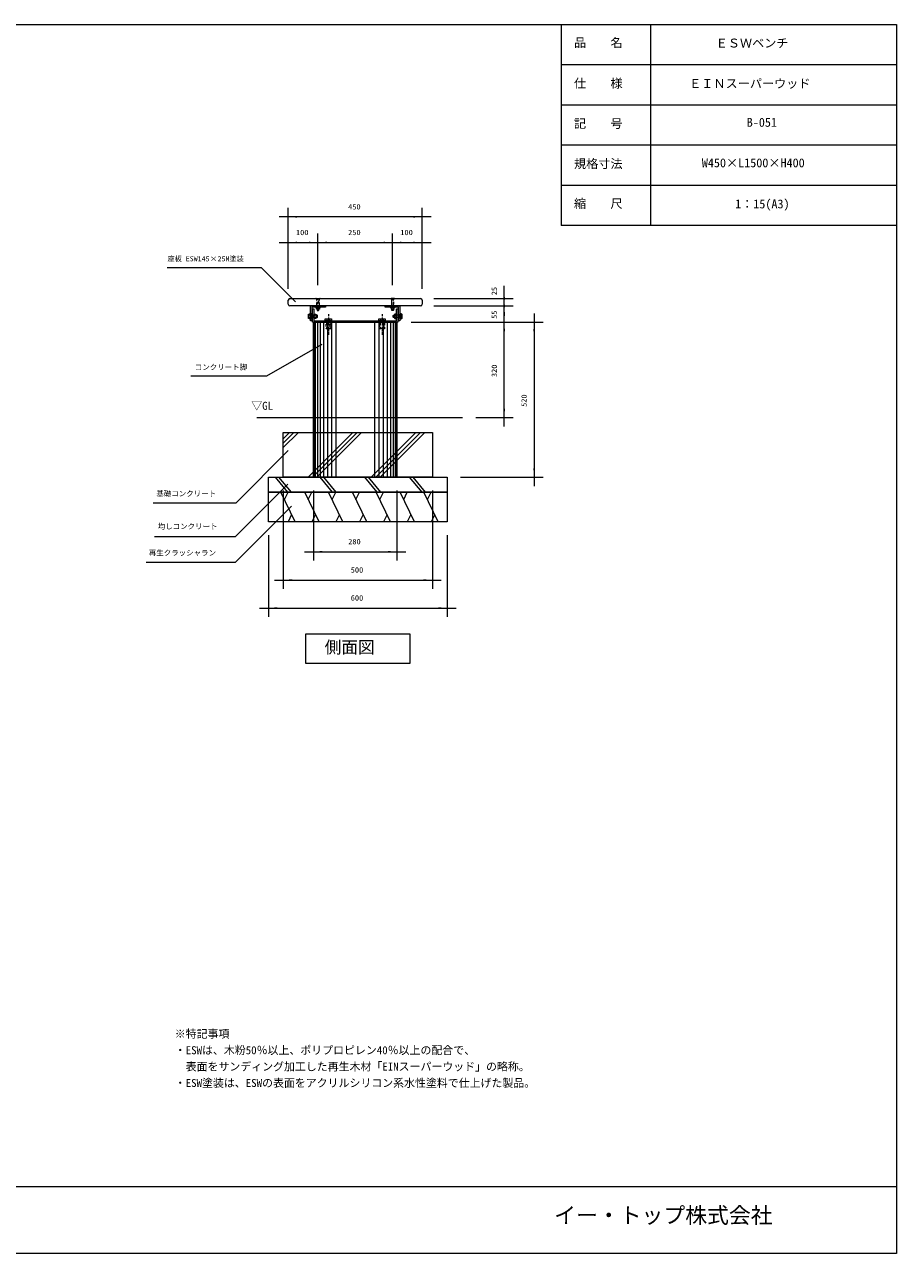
# Model space of a CAD drawing. Units: millimetres, scale not verified. Extents: x -2925 to 2925, y -2062 to 2062.
# Drawn here: x 0 to 2925, y -2062 to 2062 of the extents above; entities that cross this region are included whole.
import ezdxf
from ezdxf.enums import TextEntityAlignment as Align

# ---------------------------------------------------------------- set-up
doc = ezdxf.new("R2010")
doc.units = ezdxf.units.MM
doc.header["$LTSCALE"] = 10
doc.linetypes.add('USER5', pattern=[0.208282, 0.069427, -0.138855])
doc.linetypes.add('USER6', pattern=[1.041641, 0.625, -0.208282, 0.069427, -0.138931])
doc.layers.add('0-1_IMPORTED', color=30, linetype='Continuous', lineweight=18)
doc.styles.add('ＭＳ ゴシック', font='')
doc.styles.get('ＭＳ ゴシック').set_extended_font_data('MS Gothic')

msp = doc.modelspace()

# ---------------------------------------------------------------- linework, layer by layer
at = {"layer": '0-1_IMPORTED'}
for p, q in [((1800, 2062.5), (1800, 1387.5)), ((2100, 2062.5), (2100, 1387.5)), ((2925, 1927.5), (1800, 1927.5)), ((2925, 1792.5), (1800, 1792.5)), ((2925, 1657.5), (1800, 1657.5)), ((2925, 1522.5), (1800, 1522.5)), ((2925, 1387.5), (1800, 1387.5)), ((884.27, 1124), (884.27, 1137)), ((890.27, 1143), (1328.27, 1143)), ((1328.27, 1118), (890.27, 1118)), ((1334.27, 1137), (1334.27, 1124)), ((957.67, 1086.75), (952.86, 1086.75)), ((952.86, 1079.25), (957.67, 1079.25)), ((960.17, 1079), (960.17, 1087)), ((976.99, 1086.75), (971.35, 1086.75)), ((971.35, 1079.25), (976.99, 1079.25)), ((982.67, 1085.92), (977.57, 1085.92)), ((982.67, 1080.08), (977.57, 1080.08)), ((981.59, 1079), (981.59, 1087)), ((981.59, 1079), (981.59, 1087)), ((981.77, 1111.37), (981.77, 1107.23)), ((986.77, 1107.23), (986.77, 1111.37)), ((1014.08, 1074.3), (1014.08, 1067.5)), ((1024.47, 1067.5), (1024.47, 1074.3)), ((1194.08, 1074.3), (1194.08, 1067.5)), ((1204.47, 1067.5), (1204.47, 1074.3)), ((1232.07, 1107.23), (1232.07, 1111.37)), ((1236.17, 1085.92), (1241.27, 1085.92)), ((1236.17, 1080.08), (1241.27, 1080.08)), ((1237.07, 1111.37), (1237.07, 1107.23)), ((1237.25, 1079), (1237.25, 1087)), ((1237.25, 1079), (1237.25, 1087)), ((1241.85, 1086.75), (1247.49, 1086.75)), ((1247.49, 1079.25), (1241.85, 1079.25)), ((1258.67, 1079), (1258.67, 1087)), ((1261.17, 1086.75), (1265.98, 1086.75)), ((1265.98, 1079.25), (1261.17, 1079.25)), ((970.92, 1063), (970.92, 543)), ((975.42, 1063), (975.42, 543)), ((982.42, 1063), (982.42, 543)), ((991.42, 1063), (991.42, 543)), ((1002.92, 1063), (1002.92, 543)), ((1015.92, 1063), (1015.92, 543)), ((1029.92, 1063), (1029.92, 543)), ((1044.42, 1063), (1044.42, 543)), ((1174.42, 1063), (1174.42, 543)), ((1188.92, 1063), (1188.92, 543)), ((1202.92, 1063), (1202.92, 543)), ((1215.92, 1063), (1215.92, 543)), ((1227.42, 1063), (1227.42, 543)), ((1236.42, 1063), (1236.42, 543)), ((1243.42, 1063), (1243.42, 543)), ((1247.92, 1063), (1247.92, 543)), ((779.42, 743), (1469, 743)), ((868.04, 672.26), (888.79, 693)), ((868.04, 642.56), (918.49, 693)), ((868.04, 657.41), (903.64, 693)), ((950.92, 543), (1100.92, 693)), ((965.77, 543), (1115.77, 693)), ((980.62, 543), (1130.62, 693)), ((1163.05, 543), (1313.05, 693)), ((1177.9, 543), (1327.9, 693)), ((1192.75, 543), (1342.75, 693)), ((840.54, 543), (882.31, 493)), ((852.36, 543), (894.12, 493)), ((990.54, 543), (1032.31, 493)), ((1002.36, 543), (1044.12, 493)), ((1140.54, 543), (1182.31, 493)), ((1152.36, 543), (1194.12, 493)), ((1290.54, 543), (1332.31, 493)), ((1302.36, 543), (1344.12, 493)), ((908.04, 393), (859.8, 493)), ((871.86, 468), (883.92, 493)), ((988.04, 393), (939.8, 493)), ((951.86, 468), (963.92, 493)), ((1068.04, 393), (1019.8, 493)), ((1031.86, 468), (1043.92, 493)), ((1148.04, 393), (1099.8, 493)), ((1111.86, 468), (1123.92, 493)), ((1228.04, 393), (1179.8, 493)), ((1191.86, 468), (1203.92, 493)), ((1308.04, 393), (1259.8, 493)), ((1271.86, 468), (1283.92, 493)), ((1388.04, 393), (1339.8, 493)), ((1351.86, 468), (1363.92, 493)), ((895.98, 418), (883.92, 393)), ((975.98, 418), (963.92, 393)), ((1055.98, 418), (1043.92, 393)), ((1135.98, 418), (1123.92, 393)), ((1215.98, 418), (1203.92, 393)), ((1295.98, 418), (1283.92, 393)), ((1375.98, 418), (1363.92, 393)), ((-2925, -1837.5), (2925, -1837.5))]:
    msp.add_line(p, q, dxfattribs=at)
at = {"layer": '0-1_IMPORTED', "color": 1}
for p, q in [((884.27, 1175.5), (884.27, 1447.01)), ((1334.27, 1175.5), (1334.27, 1447.01)), ((884.27, 1417.01), (854.27, 1417.01)), ((1334.27, 1417.01), (884.27, 1417.01)), ((1364.27, 1417.01), (1334.27, 1417.01)), ((854.27, 1331.01), (884.27, 1331.01)), ((884.27, 1175.5), (884.27, 1361.01)), ((884.27, 1331.01), (984.27, 1331.01)), ((954.27, 1331.01), (984.27, 1331.01)), ((984.27, 1188), (984.27, 1361.01)), ((984.27, 1188), (984.27, 1361.01)), ((984.27, 1331.01), (1014.27, 1331.01)), ((984.27, 1331.01), (1234.27, 1331.01)), ((1204.27, 1331.01), (1234.27, 1331.01)), ((1234.27, 1188), (1234.27, 1361.01)), ((1234.27, 1188), (1234.27, 1361.01)), ((1234.27, 1331.01), (1264.27, 1331.01)), ((1234.27, 1331.01), (1334.27, 1331.01)), ((1334.27, 1175.5), (1334.27, 1361.01)), ((1334.27, 1331.01), (1364.27, 1331.01)), ((478.85, 1246.86), (793.91, 1246.86)), ((793.91, 1246.86), (909.27, 1131.5)), ((1609.42, 1143), (1609.42, 1185.75)), ((1609.42, 1143), (1609.42, 1173)), ((1373.27, 1143), (1639.42, 1143)), ((1373.27, 1118), (1639.42, 1118)), ((1373.27, 1118), (1639.42, 1118)), ((1609.42, 1118), (1609.42, 1148)), ((1609.42, 1118), (1609.42, 1143)), ((1609.42, 1063), (1609.42, 1118)), ((1609.42, 1088), (1609.42, 1118)), ((1609.42, 1063), (1609.42, 1093)), ((1709.42, 1093), (1709.42, 1063)), ((1297.27, 1063), (1639.42, 1063)), ((1297.27, 1063), (1639.42, 1063)), ((1342.27, 1063), (1739.42, 1063)), ((1609.42, 743), (1609.42, 1063)), ((1609.42, 1033), (1609.42, 1063)), ((1709.42, 1063), (1709.42, 543)), ((812.92, 883), (998.23, 989.99)), ((558.06, 883), (812.92, 883)), ((1514, 743), (1639.42, 743)), ((1609.42, 713), (1609.42, 743)), ((1463.04, 543), (1739.42, 543)), ((1709.42, 543), (1709.42, 513)), ((868.04, 498), (868.04, 168.01)), ((969.42, 498), (969.42, 263.01)), ((1249.42, 498), (1249.42, 263.01)), ((1368.04, 498), (1368.04, 168.01)), ((818.04, 348), (818.04, 74.01)), ((1418.04, 348), (1418.04, 74.01)), ((939.42, 293.01), (969.42, 293.01)), ((969.42, 293.01), (1249.42, 293.01)), ((1249.42, 293.01), (1279.42, 293.01)), ((838.04, 198.01), (868.04, 198.01)), ((868.04, 198.01), (1368.04, 198.01)), ((1368.04, 198.01), (1398.04, 198.01)), ((788.04, 104.01), (818.04, 104.01)), ((818.04, 104.01), (1418.04, 104.01)), ((1418.04, 104.01), (1448.04, 104.01))]:
    msp.add_line(p, q, dxfattribs=at)
at = {"layer": '0-1_IMPORTED', "color": 1, "linetype": 'USER5'}
for p, q in [((960.17, 1085.92), (982.67, 1085.92)), ((960.17, 1080.08), (982.67, 1080.08)), ((1258.67, 1085.92), (1236.17, 1085.92)), ((1258.67, 1080.08), (1236.17, 1080.08))]:
    msp.add_line(p, q, dxfattribs=at)
at = {"layer": '0-1_IMPORTED', "color": 1, "linetype": 'USER6'}
for p, q in [((1019.27, 1090.08), (1019.27, 1020)), ((1199.27, 1090.08), (1199.27, 1020))]:
    msp.add_line(p, q, dxfattribs=at)
at = {"layer": '0-1_IMPORTED'}
for points in [[(-2925, 2062.5), (2925, 2062.5), (2925, -2062.5), (-2925, -2062.5)], [(1009.27, 1113.5), (963.77, 1113.5), (963.77, 1068), (959.27, 1068), (959.27, 1113.5), (959.27, 1118), (963.77, 1118), (1009.27, 1118)], [(1254.77, 1118), (1259.27, 1118), (1259.27, 1113.5), (1259.27, 1068), (1254.77, 1068), (1254.77, 1113.5), (1209.27, 1113.5), (1209.27, 1118)], [(957.67, 1075.49), (952.86, 1075.49), (952.28, 1076.5), (952.28, 1089.5), (952.86, 1090.51), (957.67, 1090.51)], [(966.27, 1063), (966.27, 1067.5), (966.27, 1108), (970.77, 1108), (970.77, 1067.5), (1007.27, 1067.5), (1016.27, 1067.5), (1202.27, 1067.5), (1212.27, 1067.5), (1247.77, 1067.5), (1247.77, 1108), (1252.27, 1108), (1252.27, 1067.5), (1252.27, 1063), (1247.77, 1063), (1212.27, 1063), (1202.27, 1063), (1016.27, 1063), (1007.27, 1063), (970.77, 1063)], [(971.35, 1075.49), (970.77, 1076.5), (970.77, 1089.5), (971.35, 1090.51), (976.99, 1090.51), (977.57, 1089.5), (977.57, 1076.5), (976.99, 1075.49)], [(991.27, 1113.5), (977.27, 1113.5), (977.27, 1112.65), (978.12, 1111.8), (990.42, 1111.8), (991.27, 1112.65)], [(979.27, 1111.37), (979.94, 1111.8), (988.6, 1111.8), (989.27, 1111.37), (989.27, 1107.23), (988.6, 1106.8), (979.94, 1106.8), (979.27, 1107.23)], [(1008.88, 1067.5), (1008.88, 1074.3), (1010.27, 1075.1), (1028.27, 1075.1), (1029.66, 1074.3), (1029.66, 1067.5)], [(1188.88, 1067.5), (1188.88, 1074.3), (1190.27, 1075.1), (1208.27, 1075.1), (1209.66, 1074.3), (1209.66, 1067.5)], [(1227.57, 1113.5), (1241.57, 1113.5), (1241.57, 1112.65), (1240.72, 1111.8), (1228.42, 1111.8), (1227.57, 1112.65)], [(1239.57, 1111.37), (1238.9, 1111.8), (1230.24, 1111.8), (1229.57, 1111.37), (1229.57, 1107.23), (1230.24, 1106.8), (1238.9, 1106.8), (1239.57, 1107.23)], [(1247.49, 1075.49), (1248.07, 1076.5), (1248.07, 1089.5), (1247.49, 1090.51), (1241.85, 1090.51), (1241.27, 1089.5), (1241.27, 1076.5), (1241.85, 1075.49)], [(1261.17, 1075.49), (1265.98, 1075.49), (1266.56, 1076.5), (1266.56, 1089.5), (1265.98, 1090.51), (1261.17, 1090.51)], [(969.42, 1063), (1249.42, 1063), (1249.42, 543), (969.42, 543)], [(868.04, 693), (1368.04, 693), (1368.04, 543), (868.04, 543)], [(818.04, 543), (1418.04, 543), (1418.04, 493), (818.04, 493)], [(818.04, 493), (1418.04, 493), (1418.04, 393), (818.04, 393)], [(943.04, 17.75), (1293.04, 17.75), (1293.04, -82.25), (943.04, -82.25)]]:
    msp.add_lwpolyline(points, close=True, dxfattribs=at)
at = {"layer": '0-1_IMPORTED', "linetype": 'USER5'}
for points in [[(987.77, 1118), (980.77, 1118), (980.77, 1139.5), (977.27, 1143), (991.27, 1143), (987.77, 1139.5)], [(981.27, 1139.7), (977.97, 1143), (990.57, 1143), (987.27, 1139.7)], [(978.27, 1118), (990.27, 1118), (990.27, 1113.5), (978.27, 1113.5)], [(987.27, 1103.8), (987.27, 1139.7), (981.27, 1139.7), (981.27, 1103.8), (982.07, 1103), (986.47, 1103)], [(1231.07, 1118), (1238.07, 1118), (1238.07, 1139.5), (1241.57, 1143), (1227.57, 1143), (1231.07, 1139.5)], [(1237.57, 1139.7), (1240.87, 1143), (1228.27, 1143), (1231.57, 1139.7)], [(1228.57, 1118), (1240.57, 1118), (1240.57, 1113.5), (1228.57, 1113.5)], [(1231.57, 1103.8), (1231.57, 1139.7), (1237.57, 1139.7), (1237.57, 1103.8), (1236.77, 1103), (1232.37, 1103)], [(957.67, 1079), (981.59, 1079), (982.67, 1080.08), (982.67, 1085.92), (981.59, 1087), (957.67, 1087)], [(959.27, 1089), (963.77, 1089), (963.77, 1077), (959.27, 1077)], [(966.27, 1088), (970.77, 1088), (970.77, 1078), (966.27, 1078)], [(1261.17, 1079), (1237.25, 1079), (1236.17, 1080.08), (1236.17, 1085.92), (1237.25, 1087), (1261.17, 1087)], [(1248.07, 1088), (1252.57, 1088), (1252.57, 1078), (1248.07, 1078)], [(1255.07, 1089), (1259.57, 1089), (1259.57, 1077), (1255.07, 1077)], [(1011.85, 1063), (1027.25, 1063), (1027.25, 1041.1), (1011.85, 1041.1)], [(1013.27, 1067.5), (1025.27, 1067.5), (1025.27, 1063), (1013.27, 1063)], [(1013.27, 1063), (1013.27, 1044.21), (1014.79, 1043), (1023.76, 1043), (1025.27, 1044.21), (1025.27, 1063)], [(1191.85, 1063), (1207.25, 1063), (1207.25, 1041.1), (1191.85, 1041.1)], [(1193.27, 1067.5), (1205.27, 1067.5), (1205.27, 1063), (1193.27, 1063)], [(1193.27, 1063), (1193.27, 1044.21), (1194.79, 1043), (1203.76, 1043), (1205.27, 1044.21), (1205.27, 1063)]]:
    msp.add_lwpolyline(points, close=True, dxfattribs=at)
at = {"layer": '0-1_IMPORTED', "color": 3}
for points in [[(957.67, 1094), (959.27, 1094), (959.27, 1072), (957.67, 1072)], [(1259.57, 1094), (1261.17, 1094), (1261.17, 1072), (1259.57, 1072)]]:
    msp.add_lwpolyline(points, close=True, dxfattribs=at)
at = {"layer": '0-1_IMPORTED'}
for points in [[(977.57, 1079), (981.59, 1079), (982.67, 1080.08), (982.67, 1085.92), (981.59, 1087), (977.57, 1087)], [(981.27, 1106.8), (981.27, 1103.8), (982.07, 1103), (986.47, 1103), (987.27, 1103.8), (987.27, 1106.8)], [(1008.88, 1074.3), (1009.53, 1074.65), (1010.18, 1074.9), (1010.83, 1075.05), (1011.48, 1075.1), (1012.13, 1075.05), (1012.78, 1074.9), (1013.43, 1074.65), (1014.08, 1074.3), (1015.37, 1074.65), (1016.67, 1074.9), (1017.97, 1075.05), (1019.27, 1075.1), (1020.57, 1075.05), (1021.87, 1074.9), (1023.17, 1074.65), (1024.47, 1074.3), (1025.12, 1074.65), (1025.77, 1074.9), (1026.42, 1075.05), (1027.07, 1075.1), (1027.72, 1075.05), (1028.36, 1074.9), (1029.01, 1074.65), (1029.66, 1074.3)], [(1188.88, 1074.3), (1189.53, 1074.65), (1190.18, 1074.9), (1190.83, 1075.05), (1191.48, 1075.1), (1192.13, 1075.05), (1192.78, 1074.9), (1193.43, 1074.65), (1194.08, 1074.3), (1195.37, 1074.65), (1196.67, 1074.9), (1197.97, 1075.05), (1199.27, 1075.1), (1200.57, 1075.05), (1201.87, 1074.9), (1203.17, 1074.65), (1204.47, 1074.3), (1205.12, 1074.65), (1205.77, 1074.9), (1206.42, 1075.05), (1207.07, 1075.1), (1207.72, 1075.05), (1208.36, 1074.9), (1209.01, 1074.65), (1209.66, 1074.3)], [(1237.57, 1106.8), (1237.57, 1103.8), (1236.77, 1103), (1232.37, 1103), (1231.57, 1103.8), (1231.57, 1106.8)], [(1241.27, 1079), (1237.25, 1079), (1236.17, 1080.08), (1236.17, 1085.92), (1237.25, 1087), (1241.27, 1087)]]:
    msp.add_lwpolyline(points, dxfattribs=at)
at = {"layer": '0-1_IMPORTED', "color": 1}
for points in [[(431.85, 457.3), (709.4, 457.3), (884.4, 632.3)], [(435.85, 344.61), (707.92, 344.61), (882.92, 519.61)], [(407.85, 258.47), (707.92, 258.47), (895.46, 446.01)]]:
    msp.add_lwpolyline(points, dxfattribs=at)
at = {"layer": '0-1_IMPORTED'}
for centre, start, end in [((890.27, 1137), 90, 180), ((890.27, 1124), 180, 270), ((1328.27, 1137), 0, 90), ((1328.27, 1124), 270, 360)]:
    msp.add_arc(centre, 6, start, end, dxfattribs=at)
at = {"layer": '0-1_IMPORTED', "color": 1}
for points in [[(884.27, 1417.01), (914.27, 1419.64), (914.27, 1414.39)], [(1334.27, 1417.01), (1304.27, 1414.39), (1304.27, 1419.64)], [(884.27, 1331.01), (914.27, 1333.64), (914.27, 1328.39)], [(984.27, 1331.01), (954.27, 1328.39), (954.27, 1333.64)], [(984.27, 1331.01), (1014.27, 1333.64), (1014.27, 1328.39)], [(1234.27, 1331.01), (1204.27, 1328.39), (1204.27, 1333.64)], [(1234.27, 1331.01), (1264.27, 1333.64), (1264.27, 1328.39)], [(1334.27, 1331.01), (1304.27, 1328.39), (1304.27, 1333.64)], [(1609.42, 1118), (1606.8, 1148), (1612.05, 1148)], [(1609.42, 1143), (1612.05, 1113), (1606.8, 1113)], [(1609.42, 1118), (1612.05, 1088), (1606.8, 1088)], [(1609.42, 1063), (1606.8, 1093), (1612.05, 1093)], [(1609.42, 1063), (1612.05, 1033), (1606.8, 1033)], [(1709.42, 1063), (1712.05, 1033), (1706.8, 1033)], [(1609.42, 743), (1606.8, 773), (1612.05, 773)], [(1709.42, 543), (1706.8, 573), (1712.05, 573)], [(969.42, 293.01), (999.42, 295.64), (999.42, 290.39)], [(1249.42, 293.01), (1219.42, 290.39), (1219.42, 295.64)], [(868.04, 198.01), (898.04, 200.64), (898.04, 195.39)], [(1368.04, 198.01), (1338.05, 195.39), (1338.05, 200.64)], [(818.04, 104.01), (848.04, 106.64), (848.04, 101.39)], [(1418.04, 104.01), (1388.05, 101.39), (1388.05, 106.64)]]:
    msp.add_solid(points, dxfattribs=at)

# ---------------------------------------------------------------- texts
at = {"layer": '0-1_IMPORTED', "color": 7, "style": 'ＭＳ ゴシック'}
for s, height, p in [('品\u3000\u3000名', 29.85, (1843.3, 1978.04)), ('ＥＳＷベンチ', 29.85, (2318.61, 1976.58)), ('仕\u3000\u3000様', 29.85, (1843.3, 1841.58)), ('ＥＩＮスーパーウッド', 29.85, (2229.65, 1840.87)), ('記\u3000\u3000号', 29.85, (1843.3, 1706.58)), ('B-051', 29.85, (2422.83, 1710.49)), ('規格寸法', 29.85, (1843.3, 1571.58)), ('W450×L1500×H400', 29.85, (2272.12, 1574.49)), ('450', 17.91, (1085.46, 1436.46)), ('縮\u3000\u3000尺', 29.85, (1843.3, 1438.04)), ('1：15(A3)', 29.85, (2383.71, 1436.58)), ('100', 17.91, (910.46, 1350.46)), ('250', 17.91, (1085.46, 1350.46)), ('100', 17.91, (1260.46, 1350.46)), ('座板 ESW145×25M塗装', 17.07, (479.42, 1262.59)), ('コンクリート脚', 17.91, (571.12, 898.17)), ('▽GL', 26.87, (760.53, 761.34)), ('基礎コンクリート', 17.91, (442.05, 473.67)), ('均しコンクリート', 17.91, (446.57, 363.74)), ('280', 17.91, (1085.61, 312.46)), ('再生クラッシャラン', 17.91, (416.57, 274.85)), ('500', 17.91, (1094.23, 217.46)), ('600', 17.91, (1094.23, 123.46)), ('側面図', 41, (1006.84, -60.39)), ('※特記事項', 26.87, (503.85, -1346.95)), ('・ESWは、木粉50％以上、ポリプロピレン40％以上の配合で、', 26.87, (503.85, -1401.92)), ('  表面をサンディング加工した再生木材「EINスーパーウッド」の略称。', 26.87, (503.85, -1456.89)), ('・ESW塗装は、ESWの表面をアクリルシリコン系水性塗料で仕上げた製品。', 26.87, (503.85, -1511.87)), ('イー・トップ株式会社', 53.74, (1776.55, -1977.29))]:
    msp.add_text(s, height=height, dxfattribs=at).set_placement(p, align=Align.BOTTOM_LEFT)
for s, p in [('25', (1589.98, 1154)), ('55', (1589.98, 1074.62)), ('320', (1589.98, 879.19)), ('520', (1689.98, 779.19))]:
    msp.add_text(s, height=17.91, rotation=90, dxfattribs=at).set_placement(p, align=Align.BOTTOM_LEFT)

doc.saveas('drawing.dxf')
